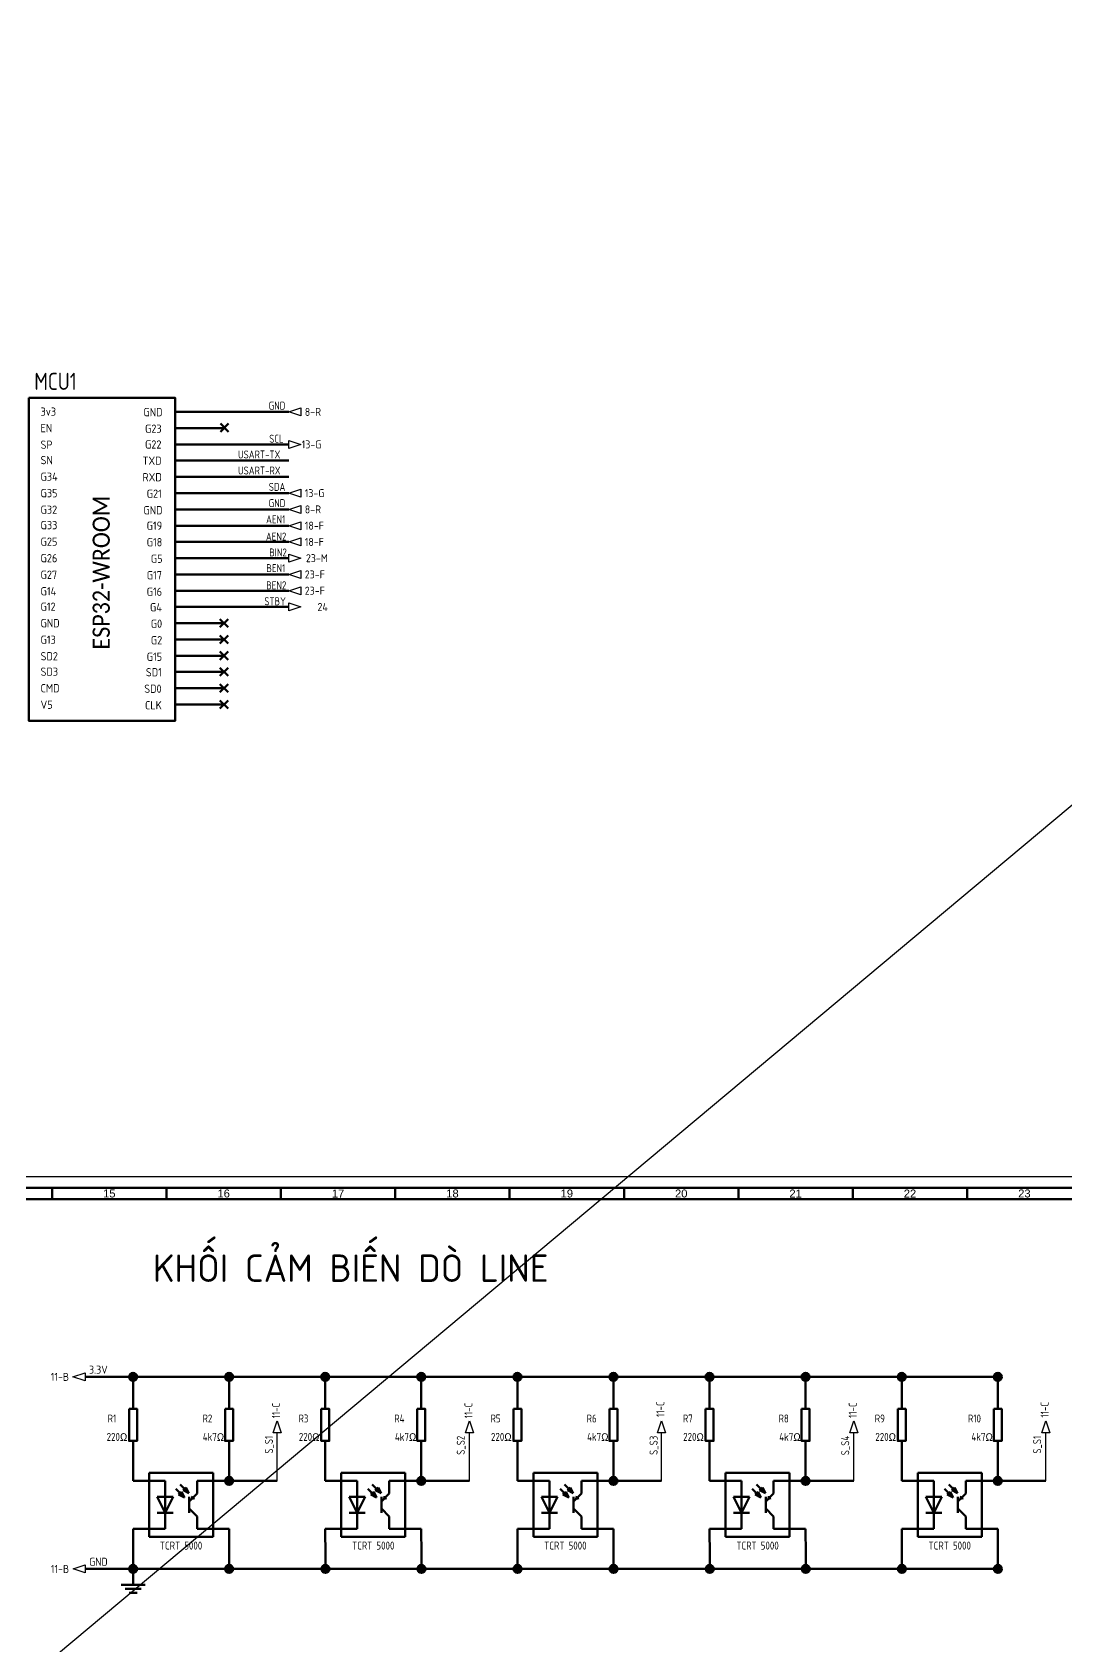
# Model space of a CAD drawing. Extents: x -73 to 5488, y -2262 to 3535.
# Drawn here: x 4248 to 4700, y -1119 to -413 of the extents above; entities that cross this region are included whole.
import ezdxf
from ezdxf.enums import TextEntityAlignment as Align

# ---------------------------------------------------------------- set-up
doc = ezdxf.new("R2010")
doc.units = 0
for name, color, linetype, lineweight in [('Khung_ten', 7, 'Continuous', 70), ('Lien dam 05', 2, 'Continuous', 50), ('Text', 3, 'Continuous', 25)]:
    doc.layers.add(name, color=color, linetype=linetype, lineweight=lineweight)
for name, color, linetype in [('SYMS', 7, 'Continuous'), ('TAGS', 150, 'Continuous'), ('WIREREF', 52, 'Continuous'), ('XREF', 7, 'Continuous')]:
    doc.layers.add(name, color=color, linetype=linetype)
doc.styles.add('3 ITALIC', font='tcvn+7284-2003i.ttf', dxfattribs={"height": 2.5})
doc.styles.add('Annotative', font='arial.ttf')
doc.styles.get("Standard").update_dxf_attribs({"font": 'isocp2.shx', "width": 0.9, "height": 3.5})
doc.styles.add('WD_IEC 3.5', font='isocp2.shx', dxfattribs={"width": 0.9, "height": 3.5})

# ---------------------------------------------------------------- blocks, each defined once
blk = doc.blocks.new('VRE1B')
for p, q in [((0, 5), (0, 10)), ((0, -5), (0, -10))]:
    blk.add_line(p, q)
blk.add_lwpolyline([(-1.25, 5), (-1.25, -5), (1.25, -5), (1.25, 5)], close=True)
at = {"style": 'WD_IEC 3.5'}
for tag, p in [('INST', (-5.25, 10.25)), ('TAG1', (-5.25, 3.25)), ('LOC', (-5.25, 6.75)), ('RATING1', (-5.25, -1.25)), ('DESC1', (-5.25, -5.25)), ('DESC3', (-5.25, -12.25)), ('DESC2', (-5.25, -8.75))]:
    blk.add_attdef(tag, text='', height=2.5, dxfattribs=at).set_placement(p, align=Align.RIGHT)
at = {"style": 'WD_IEC 3.5', "flags": 1}
for tag, p, height in [('X2TERM01', (0, 10), 0.32), ('MFG', (2.75, 9), 1.5), ('CAT', (2.75, 6.5), 1.5), ('ASSYCODE', (2.25, -1.5), 1), ('FAMILY', (2.25, -3), 1), ('CATDESC', (2.25, -4.5), 1), ('X8TERM02', (0, -10), 0.32)]:
    blk.add_attdef(tag, p, '', height=height, dxfattribs=at)
at = {"style": 'WD_IEC 3.5'}
blk.add_attdef('TERM01', text='', height=2, rotation=90, dxfattribs=at).set_placement((-1, 10), align=Align.RIGHT)
blk.add_attdef('TERM02', (-1, -10), '', height=2, rotation=90, dxfattribs=at)
blk = doc.blocks.new('VDV1B6')
for p, q in [((-5.3, 3.7), (-6.67, 5.06)), ((-3.94, 5.06), (-5.3, 6.42)), ((-3.49, 5.51), (-4.39, 4.61)), ((-2.58, 3.7), (-3.49, 5.51)), ((-4.85, 4.15), (-5.76, 3.24)), ((-5.76, 3.24), (-3.94, 2.34)), ((-3.94, 2.34), (-4.85, 4.15)), ((-4.39, 4.61), (-2.58, 3.7)), ((-2.44, 1.14), (0, 3.58)), ((-2.44, 2.53), (-2.44, -2.47)), ((-1.63, 1.95), (-1.46, 2.73)), ((-1.63, 1.95), (-0.85, 2.11)), ((-2.44, -1.14), (0, -3.58))]:
    blk.add_line(p, q)
for points in [[(-3.49, 5.51), (-4.39, 4.61), (-2.58, 3.7)], [(-4.85, 4.15), (-5.76, 3.24), (-3.94, 2.34)]]:
    blk.add_solid(points)
at = {"style": 'WD_IEC 3.5'}
blk.add_attdef('TERM01', (-0.48, 3.78), '', height=2, rotation=90, dxfattribs=at)
for tag, p in [('INST', (-7.52, 6.83)), ('LOC', (-7.52, 3.83)), ('TAG1', (-7.52, 0.83)), ('DESC1', (-7.03, -7.31)), ('DESC2', (-7.03, -10.31)), ('DESC3', (-7.03, -13.31))]:
    blk.add_attdef(tag, text='', height=2.5, dxfattribs=at).set_placement(p, align=Align.RIGHT)
at = {"style": 'WD_IEC 3.5', "flags": 9}
for tag, p in [('MFG', (5.51, 6.88)), ('CAT', (5.51, 4.38))]:
    blk.add_attdef(tag, text='', height=1.5, dxfattribs=at).set_placement(p, align=Align.RIGHT)
at = {"style": 'WD_IEC 3.5', "flags": 1}
for tag, p, height in [('X4TERM03', (-2.44, 0.03), 0.32), ('X2TERM01', (0, 3.58), 0.32), ('ASSYCODE', (2.46, -0.03), 1), ('X8TERM02', (0, -3.58), 0.32), ('FAMILY', (2.46, -1.53), 1), ('CATDESC', (2.46, -3.03), 1)]:
    blk.add_attdef(tag, p, '', height=height, dxfattribs=at)
at = {"lineweight": 15, "style": 'WD_IEC 3.5'}
blk.add_attdef('XREF', text='', height=2.5, dxfattribs=at).set_placement((-7.03, -4.31), align=Align.RIGHT)
at = {"style": 'WD_IEC 3.5'}
for tag, p in [('TERM03', (-3.05, -0.25)), ('TERM02', (-0.49, -4.01))]:
    blk.add_attdef(tag, text='', height=2, rotation=90, dxfattribs=at).set_placement(p, align=Align.RIGHT)
blk = doc.blocks.new('VDI1')
for p, q in [((0, 7.5), (0, -7.5)), ((0, -2.5), (-2.5, 2.5)), ((-2.5, 2.5), (2.5, 2.5)), ((2.5, 2.5), (0, -2.5)), ((-2.5, -2.5), (2.5, -2.5))]:
    blk.add_line(p, q)
at = {"style": 'WD_IEC 3.5'}
for tag, p in [('INST', (-5.5, 10.25)), ('TAG1', (-5.5, 3.25)), ('LOC', (-5.5, 6.75)), ('DESC1', (-5.5, -6.35)), ('DESC2', (-5.5, -9.85)), ('DESC3', (-5.5, -13.35))]:
    blk.add_attdef(tag, text='', height=2.5, dxfattribs=at).set_placement(p, align=Align.RIGHT)
blk.add_attdef('TERM01', text='', height=2, rotation=90, dxfattribs=at).set_placement((-1, 7.5), align=Align.RIGHT)
at = {"style": 'WD_IEC 3.5', "flags": 1}
for tag, p, height in [('X2TERM01', (0, 7.5), 0.32), ('ASSYCODE', (1, -4), 1), ('FAMILY', (1, -5.5), 1), ('X8TERM02', (0, -7.5), 0.32), ('WDBLKNAM', (1, -8.5), 1), ('CATDESC', (1, -7), 1)]:
    blk.add_attdef(tag, p, '', height=height, dxfattribs=at)
at = {"style": 'WD_IEC 3.5', "flags": 9}
for tag, p in [('MFG', (-5.5, -0.25)), ('CAT', (-5.5, -2.75))]:
    blk.add_attdef(tag, text='', height=1.5, dxfattribs=at).set_placement(p, align=Align.RIGHT)
at = {"style": 'WD_IEC 3.5'}
blk.add_attdef('TERM02', (-1, -7.5), '', height=2, rotation=90, dxfattribs=at)
blk = doc.blocks.new('VGND2')
for p, q in [((0, 0), (0, -5)), ((-3.75, -5), (3.75, -5)), ((-2.5, -6.25), (2.5, -6.25)), ((-1.25, -7.5), (1.25, -7.5))]:
    blk.add_line(p, q)
at = {"style": 'WD_IEC 3.5'}
for tag, p in [('INST', (-5.25, 2.75)), ('LOC', (-5.25, -0.75)), ('TAG1', (-5.25, -4.25))]:
    blk.add_attdef(tag, text='', height=2.5, dxfattribs=at).set_placement(p, align=Align.RIGHT)
at = {"style": 'WD_IEC 3.5', "flags": 1}
blk.add_attdef('X2TERM01', (0, 0), '', height=0.32, dxfattribs=at)
blk = doc.blocks.new('HA1S3')
blk.add_lwpolyline([(-3.75, 0), (0, 1.25), (0, -1.25)], close=True)
at = {"style": 'WD_IEC 3.5'}
blk.add_attdef('XREF', text='', height=2.5, dxfattribs=at).set_placement((-5, 0), align=Align.MIDDLE_RIGHT)
at = {"style": 'WD_IEC 3.5', "flags": 1}
blk.add_attdef('SIGCODE', text='', height=1, dxfattribs=at).set_placement((-2.5, 1.8), align=Align.RIGHT)
at = {"style": 'WD_IEC 3.5'}
for tag, p, height, flags in [('X1TERM01', (0, 0), 0.32, 1), ('WIRENO', (1.25, 1), 2.5, 8)]:
    blk.add_attdef(tag, p, '', height=height, dxfattribs=dict(at, flags=flags))
blk.add_attdef('DESC1', text='', height=2.5, dxfattribs=at).set_placement((1.25, -1), align=Align.TOP_LEFT)
blk = doc.blocks.new('HA1S2')
blk.add_lwpolyline([(0, 5.25), (1.75, 0), (-1.75, 0)], close=True)
at = {"style": 'WD_IEC 3.5'}
blk.add_attdef('XREF', text='', height=3.5, rotation=90, dxfattribs=at).set_placement((0, 7), align=Align.MIDDLE_LEFT)
at = {"style": 'WD_IEC 3.5', "flags": 1}
blk.add_attdef('SIGCODE', text='', height=1.4, dxfattribs=at).set_placement((-3.5, 2.52), align=Align.RIGHT)
blk.add_attdef('X8TERM01', (0, 0), '', height=0.448, dxfattribs=at)
at = {"style": 'WD_IEC 3.5', "flags": 8}
blk.add_attdef('WIRENO', text='', height=3.5, rotation=90, dxfattribs=at).set_placement((-1.4, -1.75), align=Align.RIGHT)
at = {"style": 'WD_IEC 3.5'}
blk.add_attdef('DESC1', text='', height=3.5, rotation=90, dxfattribs=at).set_placement((1.4, -1.75), align=Align.TOP_RIGHT)
blk = doc.blocks.new('HA1D1')
blk.add_lwpolyline([(0, 0), (3.75, 1.25), (3.75, -1.25)], close=True)
at = {"style": 'WD_IEC 3.5'}
for tag, height, flags, p in [('WIRENO', 2.5, 8, (-1.25, 1)), ('SIGCODE', 1, 1, (5, 1.8))]:
    blk.add_attdef(tag, text='', height=height, dxfattribs=dict(at, flags=flags)).set_placement(p, align=Align.RIGHT)
at = {"style": 'WD_IEC 3.5', "flags": 1}
blk.add_attdef('X4TERM01', (0, 0), '', height=0.32, dxfattribs=at)
at = {"style": 'WD_IEC 3.5'}
blk.add_attdef('XREF', text='', height=2.5, dxfattribs=at).set_placement((5, 0), align=Align.MIDDLE_LEFT)
blk.add_attdef('DESC1', text='', height=2.5, dxfattribs=at).set_placement((-1.25, -1), align=Align.TOP_RIGHT)
blk = doc.blocks.new('HA1D3')
blk.add_lwpolyline([(0, 0), (-3.75, -1.25), (-3.75, 1.25)], close=True)
at = {"style": 'WD_IEC 3.5'}
blk.add_attdef('XREF', text='', height=2.5, dxfattribs=at).set_placement((-5, 0), align=Align.MIDDLE_RIGHT)
at = {"style": 'WD_IEC 3.5', "flags": 1}
blk.add_attdef('SIGCODE', text='', height=1, dxfattribs=at).set_placement((-2.5, 1.8), align=Align.RIGHT)
at = {"style": 'WD_IEC 3.5'}
for tag, p, height, flags in [('X1TERM01', (0, 0), 0.32, 1), ('WIRENO', (1.25, 1), 2.5, 8)]:
    blk.add_attdef(tag, p, '', height=height, dxfattribs=dict(at, flags=flags))
blk.add_attdef('DESC1', text='', height=2.5, dxfattribs=at).set_placement((1.25, -1), align=Align.TOP_LEFT)

msp = doc.modelspace()

# ---------------------------------------------------------------- hatches: boundary and pattern name
at = {"layer": 'Lien dam 05'}
h = msp.add_hatch(color=256, dxfattribs=at)
h.dxf.hatch_style = 1
h.paths.add_polyline_path([(4292.53, -999.72, 0.414214), (4290.78, -1001.47), (4292.53, -1001.47)])
h.paths.add_polyline_path([(4292.53, -999.72), (4292.53, -1001.47), (4294.28, -1001.47, 0.414214)])
h.paths.add_polyline_path([(4294.28, -1001.47), (4292.53, -1001.47), (4290.78, -1001.47, 1)])
h = msp.add_hatch(color=256, dxfattribs=at)
h.dxf.hatch_style = 1
h.paths.add_polyline_path([(4334.53, -999.72, 0.414214), (4332.78, -1001.47), (4334.53, -1001.47)])
h.paths.add_polyline_path([(4334.53, -999.72), (4334.53, -1001.47), (4336.28, -1001.47, 0.414214)])
h.paths.add_polyline_path([(4336.28, -1001.47), (4334.53, -1001.47), (4332.78, -1001.47, 1)])
h = msp.add_hatch(color=256, dxfattribs=at)
h.dxf.hatch_style = 1
h.paths.add_polyline_path([(4376.53, -999.72, 0.414214), (4374.78, -1001.47), (4376.53, -1001.47)])
h.paths.add_polyline_path([(4376.53, -999.72), (4376.53, -1001.47), (4378.28, -1001.47, 0.414214)])
h.paths.add_polyline_path([(4378.28, -1001.47), (4376.53, -1001.47), (4374.78, -1001.47, 1)])
h = msp.add_hatch(color=256, dxfattribs=at)
h.dxf.hatch_style = 1
h.paths.add_polyline_path([(4418.53, -999.72, 0.414214), (4416.78, -1001.47), (4418.53, -1001.47)])
h.paths.add_polyline_path([(4418.53, -999.72), (4418.53, -1001.47), (4420.28, -1001.47, 0.414214)])
h.paths.add_polyline_path([(4420.28, -1001.47), (4418.53, -1001.47), (4416.78, -1001.47, 1)])
h = msp.add_hatch(color=256, dxfattribs=at)
h.dxf.hatch_style = 1
h.paths.add_polyline_path([(4460.53, -999.72, 0.414214), (4458.78, -1001.47), (4460.53, -1001.47)])
h.paths.add_polyline_path([(4460.53, -999.72), (4460.53, -1001.47), (4462.28, -1001.47, 0.414214)])
h.paths.add_polyline_path([(4462.28, -1001.47), (4460.53, -1001.47), (4458.78, -1001.47, 1)])
h = msp.add_hatch(color=256, dxfattribs=at)
h.dxf.hatch_style = 1
h.paths.add_polyline_path([(4502.53, -999.72, 0.414214), (4500.78, -1001.47), (4502.53, -1001.47)])
h.paths.add_polyline_path([(4502.53, -999.72), (4502.53, -1001.47), (4504.28, -1001.47, 0.414214)])
h.paths.add_polyline_path([(4504.28, -1001.47), (4502.53, -1001.47), (4500.78, -1001.47, 1)])
h = msp.add_hatch(color=256, dxfattribs=at)
h.dxf.hatch_style = 1
h.paths.add_polyline_path([(4544.53, -999.72, 0.414214), (4542.78, -1001.47), (4544.53, -1001.47)])
h.paths.add_polyline_path([(4544.53, -999.72), (4544.53, -1001.47), (4546.28, -1001.47, 0.414214)])
h.paths.add_polyline_path([(4546.28, -1001.47), (4544.53, -1001.47), (4542.78, -1001.47, 1)])
h = msp.add_hatch(color=256, dxfattribs=at)
h.dxf.hatch_style = 1
h.paths.add_polyline_path([(4586.53, -999.72, 0.414214), (4584.78, -1001.47), (4586.53, -1001.47)])
h.paths.add_polyline_path([(4586.53, -999.72), (4586.53, -1001.47), (4588.28, -1001.47, 0.414214)])
h.paths.add_polyline_path([(4588.28, -1001.47), (4586.53, -1001.47), (4584.78, -1001.47, 1)])
h = msp.add_hatch(color=256, dxfattribs=at)
h.dxf.hatch_style = 1
h.paths.add_polyline_path([(4628.53, -999.72, 0.414214), (4626.78, -1001.47), (4628.53, -1001.47)])
h.paths.add_polyline_path([(4628.53, -999.72), (4628.53, -1001.47), (4630.28, -1001.47, 0.414214)])
h.paths.add_polyline_path([(4630.28, -1001.47), (4628.53, -1001.47), (4626.78, -1001.47, 1)])
h = msp.add_hatch(color=256, dxfattribs=at)
h.dxf.hatch_style = 1
h.paths.add_polyline_path([(4670.53, -999.72, 0.414214), (4668.78, -1001.47), (4670.53, -1001.47)])
h.paths.add_polyline_path([(4670.53, -999.72), (4670.53, -1001.47), (4672.28, -1001.47, 0.414214)])
h.paths.add_polyline_path([(4672.28, -1001.47), (4670.53, -1001.47), (4668.78, -1001.47, 1)])
h = msp.add_hatch(color=256, dxfattribs=at)
h.dxf.hatch_style = 1
h.paths.add_polyline_path([(4334.53, -1045.22, 0.414214), (4332.78, -1046.97), (4334.53, -1046.97)])
h.paths.add_polyline_path([(4334.53, -1045.22), (4334.53, -1046.97), (4336.28, -1046.97, 0.414214)])
h.paths.add_polyline_path([(4336.28, -1046.97), (4334.53, -1046.97), (4332.78, -1046.97, 1)])
h = msp.add_hatch(color=256, dxfattribs=at)
h.dxf.hatch_style = 1
h.paths.add_polyline_path([(4418.53, -1045.22, 0.414214), (4416.78, -1046.97), (4418.53, -1046.97)])
h.paths.add_polyline_path([(4418.53, -1045.22), (4418.53, -1046.97), (4420.28, -1046.97, 0.414214)])
h.paths.add_polyline_path([(4420.28, -1046.97), (4418.53, -1046.97), (4416.78, -1046.97, 1)])
h = msp.add_hatch(color=256, dxfattribs=at)
h.dxf.hatch_style = 1
h.paths.add_polyline_path([(4502.53, -1045.22, 0.414214), (4500.78, -1046.97), (4502.53, -1046.97)])
h.paths.add_polyline_path([(4502.53, -1045.22), (4502.53, -1046.97), (4504.28, -1046.97, 0.414214)])
h.paths.add_polyline_path([(4504.28, -1046.97), (4502.53, -1046.97), (4500.78, -1046.97, 1)])
h = msp.add_hatch(color=256, dxfattribs=at)
h.dxf.hatch_style = 1
h.paths.add_polyline_path([(4586.53, -1045.22, 0.414214), (4584.78, -1046.97), (4586.53, -1046.97)])
h.paths.add_polyline_path([(4586.53, -1045.22), (4586.53, -1046.97), (4588.28, -1046.97, 0.414214)])
h.paths.add_polyline_path([(4588.28, -1046.97), (4586.53, -1046.97), (4584.78, -1046.97, 1)])
h = msp.add_hatch(color=256, dxfattribs=at)
h.dxf.hatch_style = 1
h.paths.add_polyline_path([(4670.53, -1045.22, 0.414214), (4668.78, -1046.97), (4670.53, -1046.97)])
h.paths.add_polyline_path([(4670.53, -1045.22), (4670.53, -1046.97), (4672.28, -1046.97, 0.414214)])
h.paths.add_polyline_path([(4672.28, -1046.97), (4670.53, -1046.97), (4668.78, -1046.97, 1)])
h = msp.add_hatch(color=256, dxfattribs=at)
h.dxf.hatch_style = 1
h.paths.add_polyline_path([(4292.53, -1083.72, 0.414214), (4290.78, -1085.47), (4292.53, -1085.47)])
h.paths.add_polyline_path([(4292.53, -1083.72), (4292.53, -1085.47), (4294.28, -1085.47, 0.414214)])
h.paths.add_polyline_path([(4294.28, -1085.47), (4292.53, -1085.47), (4290.78, -1085.47, 1)])
h = msp.add_hatch(color=256, dxfattribs=at)
h.dxf.hatch_style = 1
h.paths.add_polyline_path([(4334.53, -1083.72, 0.414214), (4332.78, -1085.47), (4334.53, -1085.47)])
h.paths.add_polyline_path([(4334.53, -1083.72), (4334.53, -1085.47), (4336.28, -1085.47, 0.414214)])
h.paths.add_polyline_path([(4336.28, -1085.47), (4334.53, -1085.47), (4332.78, -1085.47, 1)])
h = msp.add_hatch(color=256, dxfattribs=at)
h.dxf.hatch_style = 1
h.paths.add_polyline_path([(4376.6, -1083.72, 0.414214), (4374.85, -1085.47), (4376.6, -1085.47)])
h.paths.add_polyline_path([(4376.6, -1083.72), (4376.6, -1085.47), (4378.35, -1085.47, 0.414214)])
h.paths.add_polyline_path([(4378.35, -1085.47), (4376.6, -1085.47), (4374.85, -1085.47, 1)])
h = msp.add_hatch(color=256, dxfattribs=at)
h.dxf.hatch_style = 1
h.paths.add_polyline_path([(4418.57, -1083.72, 0.414214), (4416.82, -1085.47), (4418.57, -1085.47)])
h.paths.add_polyline_path([(4418.57, -1083.72), (4418.57, -1085.47), (4420.32, -1085.47, 0.414214)])
h.paths.add_polyline_path([(4420.32, -1085.47), (4418.57, -1085.47), (4416.82, -1085.47, 1)])
h = msp.add_hatch(color=256, dxfattribs=at)
h.dxf.hatch_style = 1
h.paths.add_polyline_path([(4460.6, -1083.72, 0.414214), (4458.85, -1085.47), (4460.6, -1085.47)])
h.paths.add_polyline_path([(4460.6, -1083.72), (4460.6, -1085.47), (4462.35, -1085.47, 0.414214)])
h.paths.add_polyline_path([(4462.35, -1085.47), (4460.6, -1085.47), (4458.85, -1085.47, 1)])
h = msp.add_hatch(color=256, dxfattribs=at)
h.dxf.hatch_style = 1
h.paths.add_polyline_path([(4502.57, -1083.72, 0.414214), (4500.82, -1085.47), (4502.57, -1085.47)])
h.paths.add_polyline_path([(4502.57, -1083.72), (4502.57, -1085.47), (4504.32, -1085.47, 0.414214)])
h.paths.add_polyline_path([(4504.32, -1085.47), (4502.57, -1085.47), (4500.82, -1085.47, 1)])
h = msp.add_hatch(color=256, dxfattribs=at)
h.dxf.hatch_style = 1
h.paths.add_polyline_path([(4544.6, -1083.72, 0.414214), (4542.85, -1085.47), (4544.6, -1085.47)])
h.paths.add_polyline_path([(4544.6, -1083.72), (4544.6, -1085.47), (4546.35, -1085.47, 0.414214)])
h.paths.add_polyline_path([(4546.35, -1085.47), (4544.6, -1085.47), (4542.85, -1085.47, 1)])
h = msp.add_hatch(color=256, dxfattribs=at)
h.dxf.hatch_style = 1
h.paths.add_polyline_path([(4586.57, -1083.72, 0.414214), (4584.82, -1085.47), (4586.57, -1085.47)])
h.paths.add_polyline_path([(4586.57, -1083.72), (4586.57, -1085.47), (4588.32, -1085.47, 0.414214)])
h.paths.add_polyline_path([(4588.32, -1085.47), (4586.57, -1085.47), (4584.82, -1085.47, 1)])
h = msp.add_hatch(color=256, dxfattribs=at)
h.dxf.hatch_style = 1
h.paths.add_polyline_path([(4628.6, -1083.72, 0.414214), (4626.85, -1085.47), (4628.6, -1085.47)])
h.paths.add_polyline_path([(4628.6, -1083.72), (4628.6, -1085.47), (4630.35, -1085.47, 0.414214)])
h.paths.add_polyline_path([(4630.35, -1085.47), (4628.6, -1085.47), (4626.85, -1085.47, 1)])
h = msp.add_hatch(color=256, dxfattribs=at)
h.dxf.hatch_style = 1
h.paths.add_polyline_path([(4670.57, -1083.72, 0.414214), (4668.82, -1085.47), (4670.57, -1085.47)])
h.paths.add_polyline_path([(4670.57, -1083.72), (4670.57, -1085.47), (4672.32, -1085.47, 0.414214)])
h.paths.add_polyline_path([(4672.32, -1085.47), (4670.57, -1085.47), (4668.82, -1085.47, 1)])

# ---------------------------------------------------------------- linework, layer by layer
msp.add_lwpolyline([(3559.15, -1754.79), (3559.15, -913.79), (4748.15, -913.79), (4748.15, -1754.79), (3559.15, -1754.79)], close=True)
at = {"layer": 'Khung_ten'}
for p, q in [((4257.15, -923.79), (4257.15, -918.79)), ((4307.15, -923.79), (4307.15, -918.79)), ((4357.15, -923.79), (4357.15, -918.79)), ((4407.15, -923.79), (4407.15, -918.79)), ((4457.15, -923.79), (4457.15, -918.79)), ((4507.15, -923.79), (4507.15, -918.79)), ((4557.15, -923.79), (4557.15, -918.79)), ((4607.15, -923.79), (4607.15, -918.79)), ((4657.15, -923.79), (4657.15, -918.79))]:
    msp.add_line(p, q, dxfattribs=at)
for points in [[(3571.15, -1749.79), (4743.15, -1749.79), (4743.15, -918.79), (3571.15, -918.79)], [(3576.15, -1744.79), (4738.15, -1744.79), (4738.15, -923.79), (3576.15, -923.79)]]:
    msp.add_lwpolyline(points, close=True, dxfattribs=at)
at = {"layer": 'Lien dam 05'}
for p, q in [((4360.6, -579.49), (4310.95, -579.49)), ((4330.72, -584.61), (4334.25, -588.15)), ((4330.72, -588.15), (4334.25, -584.61)), ((4332.27, -586.59), (4310.95, -586.59)), ((4360.6, -593.7), (4310.95, -593.7)), ((4360.6, -600.81), (4310.95, -600.81)), ((4360.6, -607.92), (4310.95, -607.92)), ((4360.6, -615.02), (4310.95, -615.02)), ((4360.6, -622.13), (4310.95, -622.13)), ((4360.6, -629.24), (4310.95, -629.24)), ((4360.6, -636.35), (4310.95, -636.35)), ((4360.6, -643.45), (4310.95, -643.45)), ((4360.6, -650.56), (4310.95, -650.56)), ((4360.6, -657.67), (4310.95, -657.67)), ((4360.6, -664.78), (4310.95, -664.78)), ((4330.51, -670.11), (4334.04, -673.65)), ((4330.51, -673.65), (4334.04, -670.11)), ((4332.27, -671.88), (4310.95, -671.88)), ((4330.51, -677.22), (4334.04, -680.76)), ((4330.51, -680.76), (4334.04, -677.22)), ((4332.27, -678.99), (4310.95, -678.99)), ((4330.51, -684.33), (4334.04, -687.87)), ((4330.51, -687.87), (4334.04, -684.33)), ((4332.27, -686.1), (4310.95, -686.1)), ((4330.51, -691.44), (4334.04, -694.97)), ((4330.51, -694.97), (4334.04, -691.44)), ((4332.27, -693.21), (4310.95, -693.21)), ((4332.27, -700.31), (4310.95, -700.31)), ((4330.51, -698.54), (4334.04, -702.08)), ((4330.51, -702.08), (4334.04, -698.54)), ((4332.27, -707.42), (4310.95, -707.42)), ((4330.51, -705.65), (4334.04, -709.19)), ((4330.51, -709.19), (4334.04, -705.65)), ((4292.53, -1001.47), (4271.53, -1001.47)), ((4292.53, -1008.47), (4292.53, -1001.47)), ((4672.28, -1001.47), (4292.53, -1001.47)), ((4334.53, -1008.47), (4334.53, -1001.47)), ((4376.53, -1008.47), (4376.53, -1001.47)), ((4418.53, -1008.47), (4418.53, -1001.47)), ((4460.53, -1008.47), (4460.53, -1001.47)), ((4502.53, -1008.47), (4502.53, -1001.47)), ((4544.53, -1008.47), (4544.53, -1001.47)), ((4586.53, -1008.47), (4586.53, -1001.47)), ((4628.53, -1008.47), (4628.53, -1001.47)), ((4670.53, -1008.47), (4670.53, -1001.47)), ((4292.53, -1046.97), (4292.53, -1036.47)), ((4334.53, -1046.97), (4334.53, -1036.47)), ((4376.53, -1046.97), (4376.53, -1036.47)), ((4418.53, -1046.97), (4418.53, -1036.47)), ((4460.53, -1046.97), (4460.53, -1036.47)), ((4502.53, -1046.97), (4502.53, -1036.47)), ((4544.53, -1046.97), (4544.53, -1036.47)), ((4586.53, -1046.97), (4586.53, -1036.47)), ((4628.53, -1046.97), (4628.53, -1036.47)), ((4670.53, -1046.97), (4670.53, -1036.47)), ((4299.53, -1046.97), (4299.53, -1043.47)), ((4299.53, -1043.47), (4327.53, -1043.47)), ((4327.53, -1043.47), (4327.53, -1071.47)), ((4383.53, -1046.97), (4383.53, -1043.47)), ((4383.53, -1043.47), (4411.53, -1043.47)), ((4411.53, -1043.47), (4411.53, -1071.47)), ((4467.53, -1046.97), (4467.53, -1043.47)), ((4467.53, -1043.47), (4495.53, -1043.47)), ((4495.53, -1043.47), (4495.53, -1071.47)), ((4551.53, -1046.97), (4551.53, -1043.47)), ((4551.53, -1043.47), (4579.53, -1043.47)), ((4579.53, -1043.47), (4579.53, -1071.47)), ((4635.53, -1046.97), (4635.53, -1043.47)), ((4635.53, -1043.47), (4663.53, -1043.47)), ((4663.53, -1043.47), (4663.53, -1071.47)), ((4306.53, -1046.97), (4292.53, -1046.97)), ((4299.53, -1071.47), (4299.53, -1046.97)), ((4320.53, -1046.97), (4320.53, -1052.5)), ((4320.53, -1046.97), (4334.53, -1046.97)), ((4334.53, -1046.97), (4355.53, -1046.97)), ((4390.53, -1046.97), (4376.53, -1046.97)), ((4383.53, -1071.47), (4383.53, -1046.97)), ((4404.53, -1046.97), (4404.53, -1052.5)), ((4404.53, -1046.97), (4418.53, -1046.97)), ((4418.53, -1046.97), (4439.53, -1046.97)), ((4474.53, -1046.97), (4460.53, -1046.97)), ((4467.53, -1071.47), (4467.53, -1046.97)), ((4488.53, -1046.97), (4488.53, -1052.5)), ((4488.53, -1046.97), (4502.53, -1046.97)), ((4502.53, -1046.97), (4523.53, -1046.97)), ((4558.53, -1046.97), (4544.53, -1046.97)), ((4551.53, -1071.47), (4551.53, -1046.97)), ((4572.53, -1046.97), (4572.53, -1052.5)), ((4572.53, -1046.97), (4586.53, -1046.97)), ((4586.53, -1046.97), (4607.53, -1046.97)), ((4642.53, -1046.97), (4628.53, -1046.97)), ((4635.53, -1071.47), (4635.53, -1046.97)), ((4656.53, -1046.97), (4656.53, -1052.5)), ((4656.53, -1046.97), (4670.53, -1046.97)), ((4670.53, -1046.97), (4691.53, -1046.97)), ((4320.53, -1062.51), (4320.53, -1067.97)), ((4404.53, -1062.51), (4404.53, -1067.97)), ((4488.53, -1062.51), (4488.53, -1067.97)), ((4572.53, -1062.51), (4572.53, -1067.97)), ((4656.53, -1062.51), (4656.53, -1067.97)), ((4306.53, -1067.97), (4292.53, -1067.97)), ((4292.53, -1067.97), (4292.53, -1078.47)), ((4327.53, -1071.47), (4299.53, -1071.47)), ((4320.53, -1067.97), (4334.53, -1067.97)), ((4334.53, -1067.97), (4334.53, -1085.47)), ((4390.53, -1067.97), (4376.53, -1067.97)), ((4376.53, -1067.97), (4376.6, -1079.8)), ((4411.53, -1071.47), (4383.53, -1071.47)), ((4404.53, -1067.97), (4418.53, -1067.97)), ((4418.53, -1067.97), (4418.57, -1079.04)), ((4474.53, -1067.97), (4460.53, -1067.97)), ((4460.53, -1067.97), (4460.6, -1079.8)), ((4495.53, -1071.47), (4467.53, -1071.47)), ((4488.53, -1067.97), (4502.53, -1067.97)), ((4502.53, -1067.97), (4502.57, -1079.04)), ((4558.53, -1067.97), (4544.53, -1067.97)), ((4544.53, -1067.97), (4544.6, -1079.8)), ((4579.53, -1071.47), (4551.53, -1071.47)), ((4572.53, -1067.97), (4586.53, -1067.97)), ((4586.53, -1067.97), (4586.57, -1079.04)), ((4642.53, -1067.97), (4628.53, -1067.97)), ((4628.53, -1067.97), (4628.6, -1079.8)), ((4663.53, -1071.47), (4635.53, -1071.47)), ((4656.53, -1067.97), (4670.53, -1067.97)), ((4670.53, -1067.97), (4670.57, -1079.04)), ((4292.53, -1078.47), (4292.53, -1085.47)), ((4418.57, -1079.04), (4418.57, -1085.47)), ((4502.57, -1079.04), (4502.57, -1085.47)), ((4586.57, -1079.04), (4586.57, -1085.47)), ((4670.57, -1079.04), (4670.57, -1085.47)), ((4292.53, -1085.47), (4271.6, -1085.47)), ((4292.53, -1085.47), (4670.57, -1085.47)), ((4376.6, -1079.8), (4376.6, -1085.47)), ((4460.6, -1079.8), (4460.6, -1085.47)), ((4544.6, -1079.8), (4544.6, -1085.47)), ((4628.6, -1079.8), (4628.6, -1085.47))]:
    msp.add_line(p, q, dxfattribs=at)
msp.add_lwpolyline([(4310.95, -573.37), (4310.95, -714.58), (4246.94, -714.58), (4246.94, -573.37)], dxfattribs=at)
msp.add_lwpolyline([(4246.94, -573.37), (4310.95, -573.37), (4310.95, -714.58), (4246.94, -714.58)], close=True, dxfattribs=at)
for centre in [(4292.53, -1001.47), (4334.53, -1001.47), (4376.53, -1001.47), (4418.53, -1001.47), (4460.53, -1001.47), (4502.53, -1001.47), (4544.53, -1001.47), (4586.53, -1001.47), (4628.53, -1001.47), (4670.53, -1001.47), (4334.53, -1046.97), (4418.53, -1046.97), (4502.53, -1046.97), (4586.53, -1046.97), (4670.53, -1046.97), (4292.53, -1085.47), (4334.53, -1085.47), (4376.6, -1085.47), (4418.57, -1085.47), (4460.6, -1085.47), (4502.57, -1085.47), (4544.6, -1085.47), (4586.57, -1085.47), (4628.6, -1085.47), (4670.57, -1085.47)]:
    msp.add_circle(centre, 1.75, dxfattribs=at)
at = {"layer": 'SYMS'}
for p, q in [((5106.8, -413.47), (2899.06, -2261.56)), ((4355.53, -1046.97), (4355.53, -1025.97)), ((4439.53, -1046.97), (4439.53, -1025.97)), ((4523.53, -1046.97), (4523.53, -1025.97)), ((4607.53, -1046.97), (4607.53, -1025.97)), ((4691.53, -1046.97), (4691.53, -1025.97))]:
    msp.add_line(p, q, dxfattribs=at)

# ---------------------------------------------------------------- block references
at = {"layer": 'Lien dam 05'}
ref = msp.add_blockref('VRE1B', (4292.53, -1022.47), dxfattribs=dict(at, xscale=1.4, yscale=1.4, zscale=1.4))
ref.add_attrib('TAG1', 'R1', dxfattribs={"layer": 'TAGS', "height": 3.5, "style": 'WD_IEC 3.5', "width": 0.9}).set_placement((4285.18, -1017.92), align=Align.TOP_RIGHT)
ref = msp.add_blockref('VRE1B', (4334.53, -1022.47), dxfattribs=dict(at, xscale=1.4, yscale=1.4, zscale=1.4))
ref.add_attrib('TAG1', 'R2', dxfattribs={"layer": 'TAGS', "height": 3.5, "style": 'WD_IEC 3.5', "width": 0.9}).set_placement((4327.18, -1017.92), align=Align.TOP_RIGHT)
ref = msp.add_blockref('VRE1B', (4376.53, -1022.47), dxfattribs=dict(at, xscale=1.4, yscale=1.4, zscale=1.4))
ref.add_attrib('TAG1', 'R3', dxfattribs={"layer": 'TAGS', "height": 3.5, "style": 'WD_IEC 3.5', "width": 0.9}).set_placement((4369.18, -1017.92), align=Align.TOP_RIGHT)
ref = msp.add_blockref('VRE1B', (4418.53, -1022.47), dxfattribs=dict(at, xscale=1.4, yscale=1.4, zscale=1.4))
ref.add_attrib('TAG1', 'R4', dxfattribs={"layer": 'TAGS', "height": 3.5, "style": 'WD_IEC 3.5', "width": 0.9}).set_placement((4411.18, -1017.92), align=Align.TOP_RIGHT)
ref = msp.add_blockref('VRE1B', (4460.53, -1022.47), dxfattribs=dict(at, xscale=1.4, yscale=1.4, zscale=1.4))
ref.add_attrib('TAG1', 'R5', dxfattribs={"layer": 'TAGS', "height": 3.5, "style": 'WD_IEC 3.5', "width": 0.9}).set_placement((4453.18, -1017.92), align=Align.TOP_RIGHT)
ref = msp.add_blockref('VRE1B', (4502.53, -1022.47), dxfattribs=dict(at, xscale=1.4, yscale=1.4, zscale=1.4))
ref.add_attrib('TAG1', 'R6', dxfattribs={"layer": 'TAGS', "height": 3.5, "style": 'WD_IEC 3.5', "width": 0.9}).set_placement((4495.18, -1017.92), align=Align.TOP_RIGHT)
ref = msp.add_blockref('VRE1B', (4544.53, -1022.47), dxfattribs=dict(at, xscale=1.4, yscale=1.4, zscale=1.4))
ref.add_attrib('TAG1', 'R7', dxfattribs={"layer": 'TAGS', "height": 3.5, "style": 'WD_IEC 3.5', "width": 0.9}).set_placement((4537.18, -1017.92), align=Align.TOP_RIGHT)
ref = msp.add_blockref('VRE1B', (4586.53, -1022.47), dxfattribs=dict(at, xscale=1.4, yscale=1.4, zscale=1.4))
ref.add_attrib('TAG1', 'R8', dxfattribs={"layer": 'TAGS', "height": 3.5, "style": 'WD_IEC 3.5', "width": 0.9}).set_placement((4579.18, -1017.92), align=Align.TOP_RIGHT)
ref = msp.add_blockref('VRE1B', (4628.53, -1022.47), dxfattribs=dict(at, xscale=1.4, yscale=1.4, zscale=1.4))
ref.add_attrib('TAG1', 'R9', dxfattribs={"layer": 'TAGS', "height": 3.5, "style": 'WD_IEC 3.5', "width": 0.9}).set_placement((4621.18, -1017.92), align=Align.TOP_RIGHT)
ref = msp.add_blockref('VRE1B', (4670.53, -1022.47), dxfattribs=dict(at, xscale=1.4, yscale=1.4, zscale=1.4))
ref.add_attrib('TAG1', 'R10', dxfattribs={"layer": 'TAGS', "height": 3.5, "style": 'WD_IEC 3.5', "width": 0.9}).set_placement((4663.18, -1017.92), align=Align.TOP_RIGHT)
at = {"layer": 'Lien dam 05', "xscale": 1.4, "yscale": 1.4, "zscale": 1.4}
for name, p in [('VDI1', (4306.53, -1057.47)), ('VDV1B6', (4320.53, -1057.5)), ('VDI1', (4390.53, -1057.47)), ('VDV1B6', (4404.53, -1057.5)), ('VDI1', (4474.53, -1057.47)), ('VDV1B6', (4488.53, -1057.5)), ('VDI1', (4558.53, -1057.47)), ('VDV1B6', (4572.53, -1057.5)), ('VDI1', (4642.53, -1057.47)), ('VDV1B6', (4656.53, -1057.5)), ('VGND2', (4292.53, -1085.47))]:
    msp.add_blockref(name, p, dxfattribs=at)
at = {"layer": 'SYMS'}
ref = msp.add_blockref('HA1D1', (4360.6, -579.49), dxfattribs=dict(at, xscale=1.4, yscale=1.4, zscale=1.4))
ref.add_attrib('XREF', '8-R', dxfattribs={"layer": 'XREF', "height": 3.5, "style": 'WD_IEC 3.5'}).set_placement((4367.6, -579.49), align=Align.MIDDLE_LEFT)
ref = msp.add_blockref('HA1D3', (4365.85, -593.7), dxfattribs=dict(at, xscale=1.4, yscale=1.4, zscale=1.4))
ref.add_attrib('XREF', '13-G', dxfattribs={"layer": 'XREF', "height": 3.5, "style": 'WD_IEC 3.5'}).set_placement((4374.83, -593.7), align=Align.MIDDLE_RIGHT)
ref = msp.add_blockref('HA1D1', (4360.6, -615.02), dxfattribs=dict(at, xscale=1.4, yscale=1.4, zscale=1.4))
ref.add_attrib('XREF', '13-G', dxfattribs={"layer": 'XREF', "height": 3.5, "style": 'WD_IEC 3.5'}).set_placement((4367.6, -615.02), align=Align.MIDDLE_LEFT)
ref = msp.add_blockref('HA1D1', (4360.6, -622.13), dxfattribs=dict(at, xscale=1.4, yscale=1.4, zscale=1.4))
ref.add_attrib('XREF', '8-R', dxfattribs={"layer": 'XREF', "height": 3.5, "style": 'WD_IEC 3.5'}).set_placement((4367.6, -622.13), align=Align.MIDDLE_LEFT)
ref = msp.add_blockref('HA1D1', (4360.6, -629.24), dxfattribs=dict(at, xscale=1.4, yscale=1.4, zscale=1.4))
ref.add_attrib('XREF', '18-F', dxfattribs={"layer": 'XREF', "height": 3.5, "style": 'WD_IEC 3.5'}).set_placement((4367.6, -629.24), align=Align.MIDDLE_LEFT)
ref = msp.add_blockref('HA1D1', (4360.6, -636.35), dxfattribs=dict(at, xscale=1.4, yscale=1.4, zscale=1.4))
ref.add_attrib('XREF', '18-F', dxfattribs={"layer": 'XREF', "height": 3.5, "style": 'WD_IEC 3.5'}).set_placement((4367.6, -636.35), align=Align.MIDDLE_LEFT)
ref = msp.add_blockref('HA1D3', (4365.85, -643.45), dxfattribs=dict(at, xscale=1.4, yscale=1.4, zscale=1.4))
ref.add_attrib('XREF', '23-M', dxfattribs={"layer": 'XREF', "height": 3.5, "style": 'WD_IEC 3.5'}).set_placement((4377.66, -643.45), align=Align.MIDDLE_RIGHT)
ref = msp.add_blockref('HA1D1', (4360.6, -650.56), dxfattribs=dict(at, xscale=1.4, yscale=1.4, zscale=1.4))
ref.add_attrib('XREF', '23-F', dxfattribs={"layer": 'XREF', "height": 3.5, "style": 'WD_IEC 3.5'}).set_placement((4367.6, -650.56), align=Align.MIDDLE_LEFT)
ref = msp.add_blockref('HA1D1', (4360.6, -657.67), dxfattribs=dict(at, xscale=1.4, yscale=1.4, zscale=1.4))
ref.add_attrib('XREF', '23-F', dxfattribs={"layer": 'XREF', "height": 3.5, "style": 'WD_IEC 3.5'}).set_placement((4367.6, -657.67), align=Align.MIDDLE_LEFT)
ref = msp.add_blockref('HA1D3', (4365.85, -664.78), dxfattribs=dict(at, xscale=1.4, yscale=1.4, zscale=1.4))
ref.add_attrib('XREF', '24', dxfattribs={"layer": 'XREF', "height": 3.5, "style": 'WD_IEC 3.5'}).set_placement((4377.66, -664.78), align=Align.MIDDLE_RIGHT)
ref = msp.add_blockref('HA1S3', (4271.53, -1001.47), dxfattribs=dict(at, xscale=1.4, yscale=1.4, zscale=1.4))
ref.add_attrib('XREF', '11-B', dxfattribs={"layer": 'XREF', "height": 3.5, "style": 'WD_IEC 3.5'}).set_placement((4264.53, -1001.47), align=Align.MIDDLE_RIGHT)
ref.add_attrib('WIRENO', '3.3V', (4273.28, -1000.07), dxfattribs={"layer": 'WIREREF', "height": 3.5, "style": 'WD_IEC 3.5', "flags": 8})
ref = msp.add_blockref('HA1S2', (4355.53, -1025.97), dxfattribs=at)
ref.add_attrib('XREF', '11-C', dxfattribs={"layer": 'XREF', "height": 3.5, "rotation": 90, "style": 'WD_IEC 3.5', "width": 0.9}).set_placement((4353.31, -1019.58), align=Align.TOP_LEFT)
ref.add_attrib('WIRENO', 'S_S1', dxfattribs={"layer": 'WIREREF', "height": 3.5, "rotation": 90, "style": 'WD_IEC 3.5', "width": 0.9, "flags": 8}).set_placement((4350.18, -1027.22), align=Align.TOP_RIGHT)
ref = msp.add_blockref('HA1S2', (4439.53, -1025.97), dxfattribs=at)
ref.add_attrib('XREF', '11-C', dxfattribs={"layer": 'XREF', "height": 3.5, "rotation": 90, "style": 'WD_IEC 3.5', "width": 0.9}).set_placement((4437.4, -1019.57), align=Align.TOP_LEFT)
ref.add_attrib('WIRENO', 'S_S2', dxfattribs={"layer": 'WIREREF', "height": 3.5, "rotation": 90, "style": 'WD_IEC 3.5', "width": 0.9, "flags": 8}).set_placement((4434.03, -1027.22), align=Align.TOP_RIGHT)
ref = msp.add_blockref('HA1S2', (4523.53, -1025.97), dxfattribs=at)
ref.add_attrib('XREF', '11-C', dxfattribs={"layer": 'XREF', "height": 3.5, "rotation": 90, "style": 'WD_IEC 3.5', "width": 0.9}).set_placement((4521.26, -1019), align=Align.TOP_LEFT)
ref.add_attrib('WIRENO', 'S_S3', dxfattribs={"layer": 'WIREREF', "height": 3.5, "rotation": 90, "style": 'WD_IEC 3.5', "width": 0.9, "flags": 8}).set_placement((4518.33, -1027.22), align=Align.TOP_RIGHT)
ref = msp.add_blockref('HA1S2', (4607.53, -1025.97), dxfattribs=at)
ref.add_attrib('XREF', '11-C', dxfattribs={"layer": 'XREF', "height": 3.5, "rotation": 90, "style": 'WD_IEC 3.5', "width": 0.9}).set_placement((4605.37, -1019.45), align=Align.TOP_LEFT)
ref.add_attrib('WIRENO', 'S_S4', dxfattribs={"layer": 'WIREREF', "height": 3.5, "rotation": 90, "style": 'WD_IEC 3.5', "width": 0.9, "flags": 8}).set_placement((4602.09, -1027.22), align=Align.TOP_RIGHT)
ref = msp.add_blockref('HA1S2', (4691.53, -1025.97), dxfattribs=at)
ref.add_attrib('XREF', '11-C', dxfattribs={"layer": 'XREF', "height": 3.5, "rotation": 90, "style": 'WD_IEC 3.5', "width": 0.9}).set_placement((4689.26, -1019.23), align=Align.TOP_LEFT)
ref.add_attrib('WIRENO', 'S_S1', dxfattribs={"layer": 'WIREREF', "height": 3.5, "rotation": 90, "style": 'WD_IEC 3.5', "width": 0.9, "flags": 8}).set_placement((4685.98, -1027.22), align=Align.TOP_RIGHT)
ref = msp.add_blockref('HA1S3', (4271.6, -1085.47), dxfattribs=dict(at, xscale=1.4, yscale=1.4, zscale=1.4))
ref.add_attrib('XREF', '11-B', dxfattribs={"layer": 'XREF', "height": 3.5, "style": 'WD_IEC 3.5'}).set_placement((4264.6, -1085.47), align=Align.MIDDLE_RIGHT)
ref.add_attrib('WIRENO', 'GND', (4273.35, -1084.07), dxfattribs={"layer": 'WIREREF', "height": 3.5, "style": 'WD_IEC 3.5', "flags": 8})

# ---------------------------------------------------------------- texts
at = {"layer": 'Khung_ten', "char_height": 3.5, "width": 50, "attachment_point": 5, "style": 'Annotative'}
for s, insert in [('15', (4282.15, -921.29)), ('15', (4282.15, -921.29)), ('16', (4332.15, -921.29)), ('16', (4332.15, -921.29)), ('17', (4382.15, -921.29)), ('17', (4382.15, -921.29)), ('18', (4432.15, -921.29)), ('18', (4432.15, -921.29)), ('19', (4482.15, -921.29)), ('19', (4482.15, -921.29)), ('\\pxt11;20', (4532.15, -921.29)), ('\\pxt11;20', (4532.15, -921.29)), ('21', (4582.15, -921.29)), ('21', (4582.15, -921.29)), ('22', (4632.15, -921.29)), ('22', (4632.15, -921.29)), ('23', (4682.15, -921.29)), ('23', (4682.15, -921.29))]:
    msp.add_mtext(s, dxfattribs=dict(at, insert=insert))
at = {"layer": 'Lien dam 05', "insert": (4387.67, -953.95), "char_height": 12, "width": 448.3565, "attachment_point": 5, "style": '3 ITALIC'}
msp.add_mtext('\\pxqc;KHỐI CẢM BIẾN DÒ LINE', dxfattribs=at)
at = {"layer": 'TAGS', "style": 'WD_IEC 3.5'}
for s, width, insert, char_height, attachment_point in [('MCU1', 21, (4249.38, -566.13), 7.5, 4), ('TCRT 5000', 28, (4313.53, -1075.25), 3.5, 5), ('TCRT 5000', 28, (4397.53, -1075.25), 3.5, 5), ('TCRT 5000', 28, (4481.53, -1075.25), 3.5, 5), ('TCRT 5000', 28, (4565.53, -1075.25), 3.5, 5), ('TCRT 5000', 28, (4649.53, -1075.25), 3.5, 5)]:
    msp.add_mtext_dynamic_manual_height_columns(s, width=width, gutter_width=24.5, heights=[0], dxfattribs=dict(at, insert=insert, char_height=char_height, attachment_point=attachment_point))
at = {"layer": 'TAGS', "insert": (4278.65, -616.13), "char_height": 7.5, "attachment_point": 6, "rotation": 90, "style": 'WD_IEC 3.5'}
msp.add_mtext_dynamic_manual_height_columns('{\\fCalibri|b0|i0|c0|p34;ESP32-WROOM}', width=21, gutter_width=24.5, heights=[16.76], dxfattribs=at)
at = {"layer": 'Text'}
for s, p in [('3v3', (4252.11, -581.18)), ('GND', (4297.07, -581.41)), ('EN', (4252.11, -588.4)), ('G23', (4297.77, -588.63)), ('SP', (4252.11, -595.63)), ('G22', (4297.76, -595.53)), ('SN', (4252.11, -602.39)), ('TXD', (4296.71, -602.62)), ('G34', (4252.11, -609.61)), ('RXD', (4296.68, -609.84)), ('G35', (4252.11, -616.83)), ('G21', (4298.5, -617.06)), ('G32', (4252.11, -624.06)), ('GND', (4297.06, -624.28)), ('G33', (4252.11, -630.82)), ('G19', (4298.48, -631.05)), ('G25', (4252.11, -638.04)), ('G18', (4298.49, -638.27)), ('G26', (4252.11, -645.26)), ('G5', (4300.32, -645.49)), ('G27', (4252.11, -652.49)), ('G17', (4298.51, -652.71)), ('G14', (4252.11, -659.71)), ('G12', (4252.11, -666.47)), ('G16', (4298.49, -659.93)), ('G4', (4299.93, -666.7)), ('GND', (4252.11, -673.69)), ('G13', (4252.11, -680.92)), ('G0', (4300.28, -673.92)), ('G2', (4300.31, -681.14)), ('SD2', (4252.11, -688.14)), ('SD3', (4252.11, -694.9)), ('G15', (4298.5, -688.36)), ('CMD', (4252.11, -702.12)), ('SD1', (4298.13, -695.13)), ('SD0', (4297.43, -702.35)), ('V5', (4252.11, -709.34)), ('CLK', (4297.76, -709.57))]:
    msp.add_text(s, height=3.61, dxfattribs=at).set_placement(p)
at = {"layer": 'Text', "char_height": 3.5}
for s, heights, insert, attachment_point in [('GND', [4.51], (4359.09, -576.75), 6), ('SCL', [0], (4352.06, -591.21), 4), ('SDA', [4.51], (4359.09, -612.28), 6), ('GND', [4.51], (4359.09, -619.39), 6), ('AEN1', [4.51], (4359.09, -626.5), 6), ('AEN2', [0], (4359.54, -634), 6), ('BIN2', [0], (4352.06, -640.96), 4), ('BEN1', [4.51], (4359.09, -647.82), 6), ('BEN2', [0], (4359.54, -655.32), 6), ('STBY', [0], (4349.93, -662.29), 4)]:
    msp.add_mtext_dynamic_manual_height_columns(s, width=21, gutter_width=24.5, heights=heights, dxfattribs=dict(at, insert=insert, attachment_point=attachment_point))
at = {"layer": 'Text', "char_height": 3.5, "style": 'WD_IEC 3.5'}
for s, width, insert, attachment_point in [('USART-TX', 21, (4338.42, -598.12), 4), ('USART-RX', 21, (4338.42, -605.12), 4), ('220{\\H0.95833x;Ω}', 11.4875, (4281, -1025.97), 1), ('4k7{\\H0.95833x;Ω}', 11.4875, (4323, -1025.97), 1), ('220{\\H0.95833x;Ω}', 11.4875, (4365, -1025.97), 1), ('4k7{\\H0.95833x;Ω}', 11.4875, (4407, -1025.97), 1), ('220{\\H0.95833x;Ω}', 11.4875, (4449, -1025.97), 1), ('4k7{\\H0.95833x;Ω}', 11.4875, (4491, -1025.97), 1), ('220{\\H0.95833x;Ω}', 11.4875, (4533, -1025.97), 1), ('4k7{\\H0.95833x;Ω}', 11.4875, (4575, -1025.97), 1), ('220{\\H0.95833x;Ω}', 11.4875, (4617, -1025.97), 1), ('4k7{\\H0.95833x;Ω}', 11.4875, (4659, -1025.97), 1)]:
    msp.add_mtext_dynamic_manual_height_columns(s, width=width, gutter_width=24.5, heights=[0], dxfattribs=dict(at, insert=insert, attachment_point=attachment_point))

doc.saveas('drawing.dxf')
